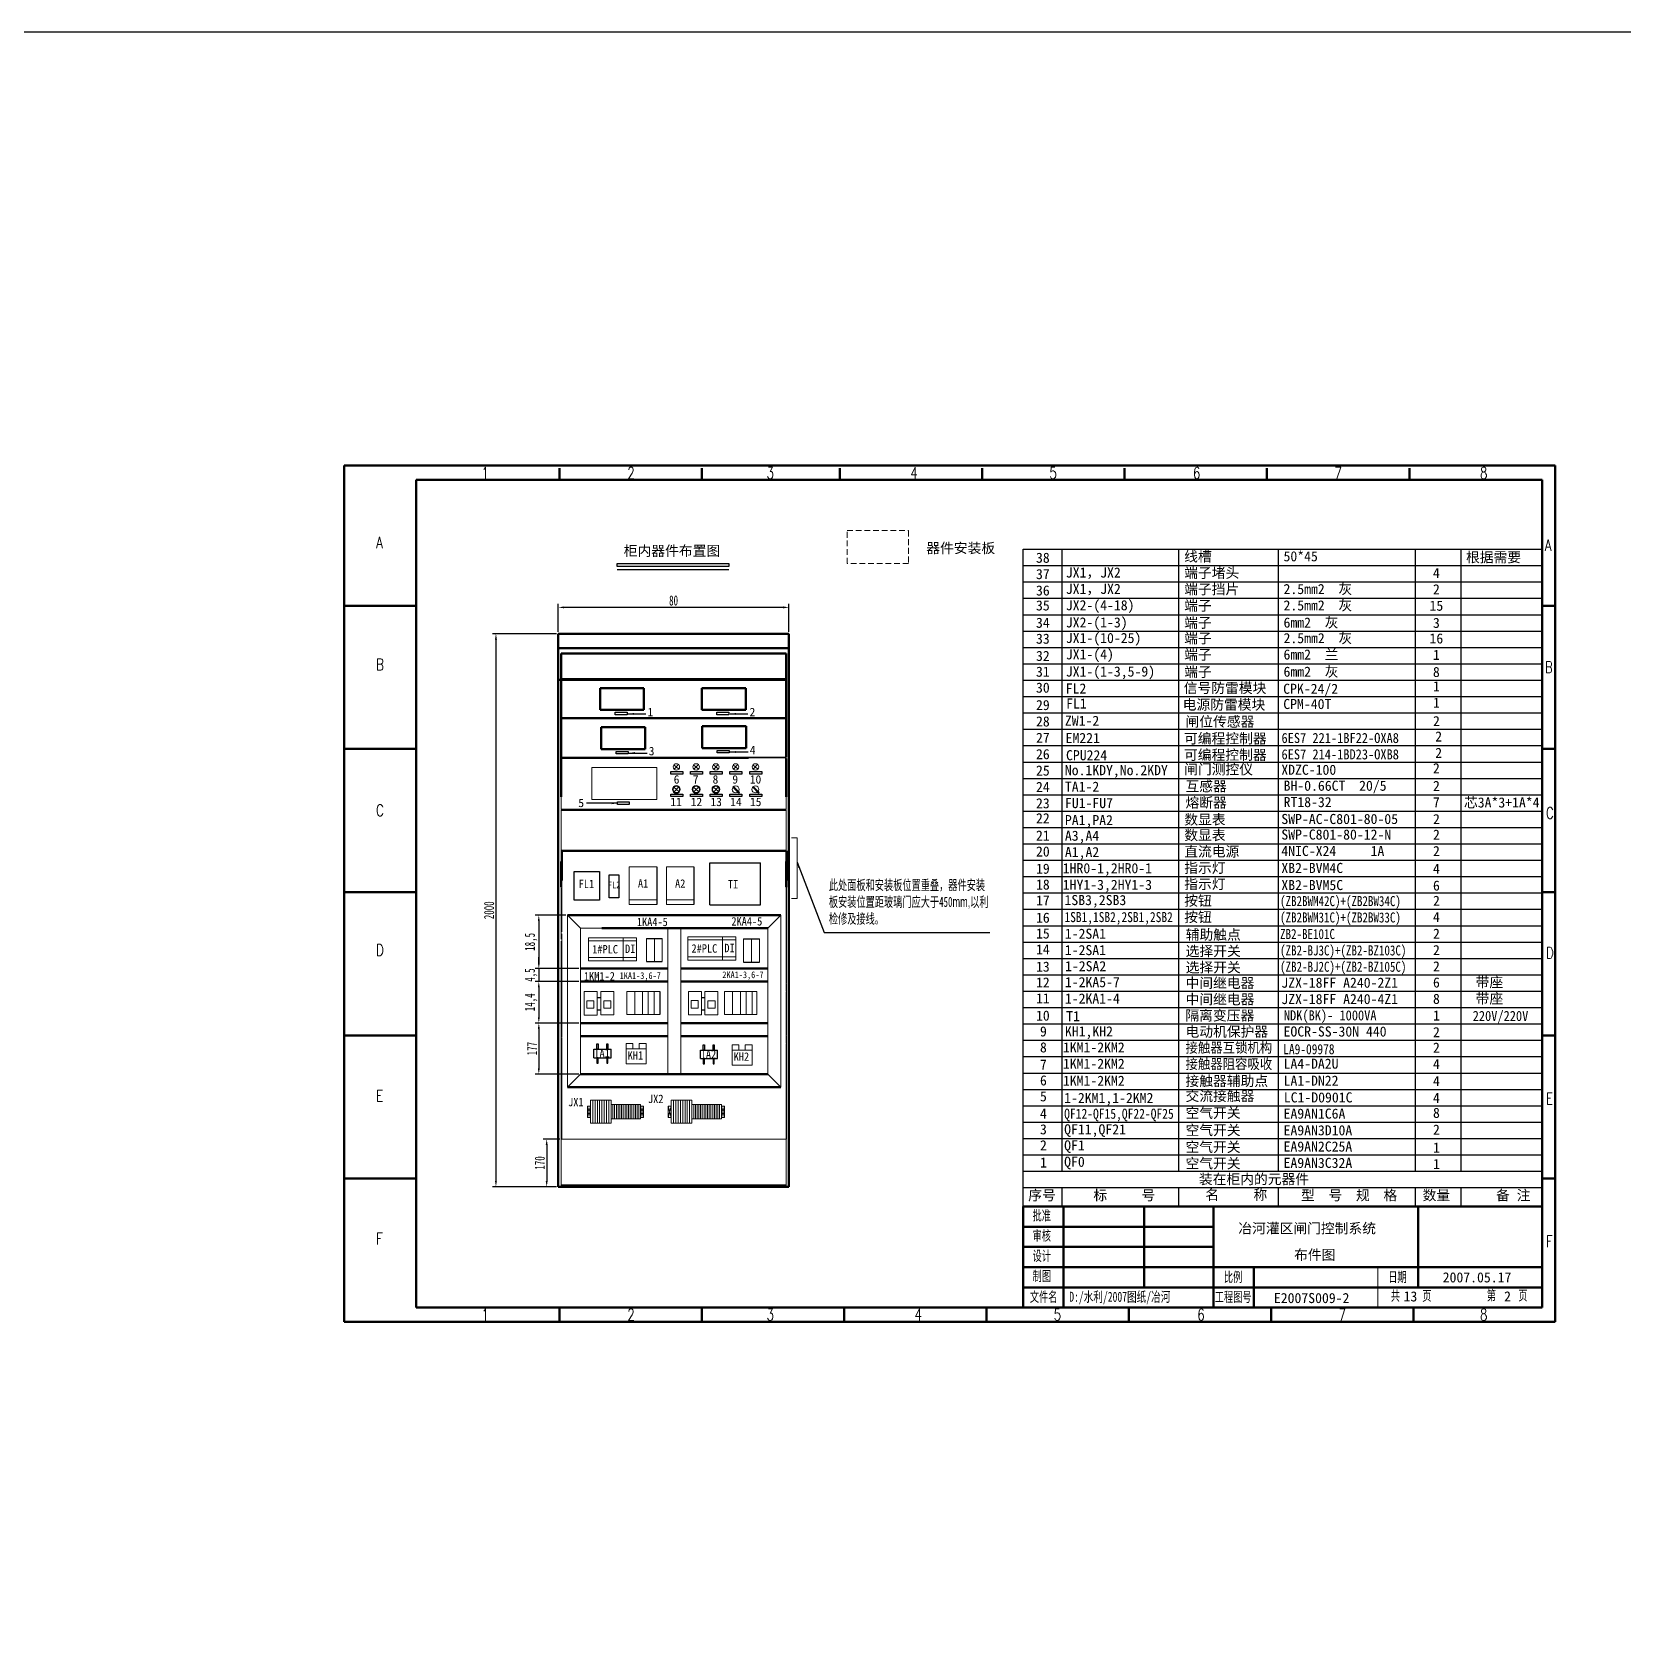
# Model space of a CAD drawing. Header units: millimetres. Extents: x 351 to 10319, y -5939 to 5511.
# Drawn here: x 2831 to 3382, y -3733 to -3180 of the extents above; entities that cross this region are included whole.
import ezdxf
from ezdxf.enums import TextEntityAlignment as Align

# ---------------------------------------------------------------- set-up
doc = ezdxf.new("R2010")
doc.units = ezdxf.units.MM
doc.linetypes.add('DASHED', pattern=[0.75, 0.5, -0.25])
doc.layers.add('40', color=7, linetype='Continuous')
doc.layers.add('41', color=7, linetype='Continuous')
doc.layers.add('TEXT', color=1, linetype='Continuous', lineweight=50)
doc.styles.add('HZ', font='txt.shx', dxfattribs={"width": 0.65, "bigfont": 'hztxt.shx'})
doc.styles.add('song', font='SimSun.ttf', dxfattribs={"width": 0.65})
doc.styles.add('仿宋', font='SIMFANG.TTF', dxfattribs={"width": 0.65})
doc.styles.add('图框', font='SimSun.ttf')
doc.dimstyles.new('ISO-25', dxfattribs={"dimtxt": 3.5, "dimasz": 2, "dimexe": 1.25, "dimexo": 0.625, "dimtad": 1, "dimtoh": 1, "dimtxsty": 'song', "dimcen": 2.5, "dimadec": 0, "dimazin": 0, "dimtfac": 1, "dimtmove": 0, "dimatfit": 3, "dimfxl": 0, "dimarcsym": 0})

# ---------------------------------------------------------------- blocks, each defined once
blk = doc.blocks.new('A3图框')
at = {"color": 0, "lineweight": 50}
for p, q in [((167.91, 122.87), (-252.09, 122.87)), ((-177.45, 121.9), (-177.45, 117.9)), ((-128.08, 121.9), (-128.08, 117.9)), ((-80.2, 121.9), (-80.2, 117.9)), ((-30.83, 121.9), (-30.83, 117.9)), ((18.54, 121.9), (18.54, 117.9)), ((67.91, 121.9), (67.91, 117.9)), ((117.28, 121.9), (117.28, 117.9)), ((-227.09, 74.21), (-252.09, 74.21)), ((167.91, 74.21), (163.31, 74.21)), ((-227.09, 24.55), (-252.09, 24.55)), ((167.91, 24.55), (163.31, 24.55)), ((-227.09, -25.11), (-252.09, -25.11)), ((167.48, -25.11), (163.31, -25.11)), ((-227.09, -74.77), (-252.09, -74.77)), ((167.91, -74.77), (163.31, -74.77)), ((-227.09, -124.43), (-252.09, -124.43)), ((167.91, -124.43), (163.31, -124.43)), ((-177.45, -169.13), (-177.45, -174.09)), ((-128.08, -169.13), (-128.08, -174.09)), ((-78.71, -169.13), (-78.71, -174.09)), ((-29.34, -169.13), (-29.34, -174.09)), ((20.03, -169.13), (20.03, -174.09)), ((69.4, -169.13), (69.4, -174.09)), ((118.77, -169.13), (118.77, -174.09)), ((167.91, -174.13), (-252.08, -174.13))]:
    blk.add_line(p, q, dxfattribs=at)
at = {"lineweight": 20}
blk.add_line((106.31, -155.13), (106.31, -169.13), dxfattribs=at)
at = {"layer": '40', "color": 0, "lineweight": 50}
for p, q in [((163.31, 117.86), (-227.09, 117.86)), ((163.31, -169.13), (163.31, 117.86)), ((-16.69, -134.13), (163.31, -134.13)), ((-16.69, -169.13), (-16.69, -134.13)), ((-2.69, -169.13), (-2.69, -134.13)), ((25.31, -162.13), (25.31, -134.13)), ((49.31, -169.13), (49.31, -134.13)), ((120.31, -162.13), (120.31, -134.13)), ((-16.69, -141.13), (49.31, -141.13)), ((-16.69, -148.13), (49.31, -148.13)), ((-16.69, -155.13), (163.31, -155.13)), ((63.31, -169.13), (63.31, -155.13)), ((63.31, -169.13), (63.31, -155.13)), ((120.31, -162.13), (120.31, -155.13)), ((-16.69, -162.13), (163.31, -162.13)), ((-227.09, -169.13), (163.31, -169.13))]:
    blk.add_line(p, q, dxfattribs=at)
at = {"layer": '41', "color": 0, "lineweight": 50}
for p, q in [((-252.09, 122.87), (-252.09, -174.13)), ((167.91, 122.87), (167.91, -174.13)), ((-227.09, 117.86), (-227.09, -169.13))]:
    blk.add_line(p, q, dxfattribs=at)
at = {"color": 0, "lineweight": 50, "style": 'HZ', "width": 0.75}
for s, p in [('1', (-204.46, 118.25)), ('2', (-153.9, 118.25)), ('3', (-105.64, 118.25)), ('4', (-55.8, 118.25)), ('5', (-7.53, 118.25)), ('6', (42.26, 118.25)), ('7', (91.29, 118.25)), ('8', (141.81, 118.25)), ('A', (-241.05, 94.13)), ('A', (164.3, 93.18)), ('B', (-241.05, 51.84)), ('B', (164.3, 50.89)), ('C', (-241.05, 1.29)), ('C', (164.68, 0.34)), ('D', (-241.05, -47.19)), ('D', (164.68, -48.14)), ('E', (-241.05, -97.74)), ('E', (164.68, -98.68)), ('F', (-241.05, -147.25)), ('F', (164.68, -148.2)), ('1', (-204.46, -173.57)), ('2', (-153.9, -173.57)), ('3', (-105.64, -173.57)), ('4', (-54.31, -173.57)), ('5', (-6.05, -173.57)), ('6', (43.75, -173.57)), ('7', (92.78, -173.57)), ('8', (141.81, -173.57))]:
    blk.add_text(s, height=4, dxfattribs=at).set_placement(p)
at = {"layer": '41', "color": 0, "lineweight": 20, "style": '仿宋', "width": 0.65}
for s, p in [('批准', (-13.37, -138.93)), ('审核', (-13.37, -145.93)), ('设计', (-13.37, -152.93)), ('制图', (-13.37, -159.93)), ('比例', (52.97, -160.27)), ('日期', (109.97, -160.27)), ('文件名', (-14.32, -167.16)), ('工程图号', (49.8, -167.15)), ('共     页', (110.85, -166.78)), ('第     页', (144.15, -166.64))]:
    blk.add_text(s, height=3.5, dxfattribs=at).set_placement(p)
blk = doc.blocks.new('*D92')
at = {"color": 0, "lineweight": -2}
for p, q in [((3013.73, -3563.77), (3007.9, -3563.77)), ((3009.15, -3565.77), (3009.15, -3578.26)), ((3012.53, -3580.26), (3007.9, -3580.26))]:
    blk.add_line(p, q, dxfattribs=at)
at = {"color": 0}
for points in [[(3008.81, -3565.77), (3009.48, -3565.77), (3009.15, -3563.77)], [(3008.81, -3578.26), (3009.48, -3578.26), (3009.15, -3580.26)]]:
    blk.add_solid(points, dxfattribs=at)
at = {"layer": 'Defpoints', "color": 0}
for p in [(3014.35, -3563.77), (3009.15, -3580.26), (3013.15, -3580.26)]:
    blk.add_point(p, dxfattribs=at)
at = {"color": 0, "insert": (3006.77, -3572.01), "char_height": 3.5, "attachment_point": 5, "rotation": 90, "style": 'song'}
blk.add_mtext('170', dxfattribs=at)
blk = doc.blocks.new('*D93')
at = {"color": 0, "lineweight": -2}
for p, q in [((3015.76, -3486.11), (3005.17, -3486.11)), ((3006.42, -3488.11), (3006.42, -3502.61)), ((3020.26, -3504.61), (3005.17, -3504.61))]:
    blk.add_line(p, q, dxfattribs=at)
at = {"color": 0}
for points in [[(3006.08, -3488.11), (3006.75, -3488.11), (3006.42, -3486.11)], [(3006.08, -3502.61), (3006.75, -3502.61), (3006.42, -3504.61)]]:
    blk.add_solid(points, dxfattribs=at)
at = {"layer": 'Defpoints', "color": 0}
for p in [(3016.38, -3486.11), (3006.42, -3504.61), (3020.88, -3504.61)]:
    blk.add_point(p, dxfattribs=at)
at = {"color": 0, "insert": (3003.75, -3495.36), "char_height": 3.5, "attachment_point": 5, "rotation": 90, "style": 'song'}
blk.add_mtext('18,5', dxfattribs=at)
blk = doc.blocks.new('*D94')
at = {"color": 0, "lineweight": -2}
for p, q in [((3006.42, -3502.61), (3006.42, -3500.61)), ((3020.26, -3504.61), (3005.17, -3504.61)), ((3006.42, -3504.61), (3006.42, -3509.11)), ((3020.26, -3509.11), (3005.17, -3509.11)), ((3006.42, -3511.11), (3006.42, -3513.11))]:
    blk.add_line(p, q, dxfattribs=at)
at = {"color": 0}
for points in [[(3006.08, -3502.61), (3006.75, -3502.61), (3006.42, -3504.61)], [(3006.08, -3511.11), (3006.75, -3511.11), (3006.42, -3509.11)]]:
    blk.add_solid(points, dxfattribs=at)
at = {"layer": 'Defpoints', "color": 0}
for p in [(3020.88, -3504.61), (3006.42, -3509.11), (3020.88, -3509.11)]:
    blk.add_point(p, dxfattribs=at)
at = {"color": 0, "insert": (3003.75, -3506.86), "char_height": 3.5, "attachment_point": 5, "rotation": 90, "style": 'song'}
blk.add_mtext('4,5', dxfattribs=at)
blk = doc.blocks.new('*D95')
at = {"color": 0, "lineweight": -2}
for p, q in [((3020.26, -3509.11), (3005.17, -3509.11)), ((3006.42, -3511.11), (3006.42, -3521.51)), ((3020.26, -3523.51), (3005.17, -3523.51))]:
    blk.add_line(p, q, dxfattribs=at)
at = {"color": 0}
for points in [[(3006.08, -3511.11), (3006.75, -3511.11), (3006.42, -3509.11)], [(3006.08, -3521.51), (3006.75, -3521.51), (3006.42, -3523.51)]]:
    blk.add_solid(points, dxfattribs=at)
at = {"layer": 'Defpoints', "color": 0}
for p in [(3020.88, -3509.11), (3006.42, -3523.51), (3020.88, -3523.51)]:
    blk.add_point(p, dxfattribs=at)
at = {"color": 0, "insert": (3003.75, -3516.31), "char_height": 3.5, "attachment_point": 5, "rotation": 90, "style": 'song'}
blk.add_mtext('14,4', dxfattribs=at)
blk = doc.blocks.new('*D96')
at = {"color": 0, "lineweight": -2}
for p, q in [((3020.26, -3523.51), (3005.17, -3523.51)), ((3006.42, -3525.51), (3006.42, -3539.21)), ((3020.26, -3541.21), (3005.17, -3541.21))]:
    blk.add_line(p, q, dxfattribs=at)
at = {"color": 0}
for points in [[(3006.08, -3525.51), (3006.75, -3525.51), (3006.42, -3523.51)], [(3006.08, -3539.21), (3006.75, -3539.21), (3006.42, -3541.21)]]:
    blk.add_solid(points, dxfattribs=at)
at = {"layer": 'Defpoints', "color": 0}
for p in [(3020.88, -3523.51), (3006.42, -3541.21), (3020.88, -3541.21)]:
    blk.add_point(p, dxfattribs=at)
at = {"color": 0, "insert": (3004.04, -3532.36), "char_height": 3.5, "attachment_point": 5, "rotation": 90, "style": 'song'}
blk.add_mtext('177', dxfattribs=at)
blk = doc.blocks.new('*D107')
at = {"color": 0, "lineweight": -2}
for p, q in [((3013.15, -3387.92), (3013.15, -3378.14)), ((3093.15, -3387.92), (3093.15, -3378.14)), ((3091.15, -3379.39), (3015.15, -3379.39))]:
    blk.add_line(p, q, dxfattribs=at)
at = {"color": 0}
for points in [[(3015.15, -3379.06), (3015.15, -3379.72), (3013.15, -3379.39)], [(3091.15, -3379.06), (3091.15, -3379.72), (3093.15, -3379.39)]]:
    blk.add_solid(points, dxfattribs=at)
at = {"layer": 'Defpoints', "color": 0}
for p in [(3013.15, -3379.39), (3013.15, -3388.54), (3093.15, -3388.54)]:
    blk.add_point(p, dxfattribs=at)
at = {"color": 0, "insert": (3053.15, -3377.01), "char_height": 3.5, "attachment_point": 5, "style": 'song'}
blk.add_mtext('80', dxfattribs=at)
blk = doc.blocks.new('*D108')
at = {"color": 0, "lineweight": -2}
for p, q in [((3012.53, -3388.54), (2990.3, -3388.54)), ((2991.55, -3390.54), (2991.55, -3578.26)), ((3012.53, -3580.26), (2990.3, -3580.26))]:
    blk.add_line(p, q, dxfattribs=at)
at = {"color": 0}
for points in [[(2991.21, -3390.54), (2991.88, -3390.54), (2991.55, -3388.54)], [(2991.21, -3578.26), (2991.88, -3578.26), (2991.55, -3580.26)]]:
    blk.add_solid(points, dxfattribs=at)
at = {"layer": 'Defpoints', "color": 0}
for p in [(3013.15, -3388.54), (2991.55, -3580.26), (3013.15, -3580.26)]:
    blk.add_point(p, dxfattribs=at)
at = {"color": 0, "insert": (2989.17, -3484.4), "char_height": 3.5, "attachment_point": 5, "rotation": 90, "style": 'song'}
blk.add_mtext('2000', dxfattribs=at)

msp = doc.modelspace()

# ---------------------------------------------------------------- linework, layer by layer
at = {"color": 0}
for p, q in [((3174.334, -3587.147), (3174.334, -3359.217)), ((3174.334, -3359.217), (3354.072, -3359.217)), ((3187.851, -3473.022), (3187.851, -3359.217)), ((3228.368, -3506.778), (3228.368, -3359.217)), ((3262.972, -3506.778), (3262.972, -3359.217)), ((3310.441, -3473.022), (3310.441, -3359.217)), ((3326.258, -3473.022), (3326.258, -3359.217)), ((3033.536, -3366.283), (3072.257, -3366.283)), ((3174.334, -3364.892), (3354.072, -3364.892)), ((3174.334, -3370.568), (3354.072, -3370.568)), ((3174.334, -3370.568), (3354.072, -3370.568)), ((3174.334, -3370.568), (3354.072, -3370.568)), ((3174.334, -3376.243), (3354.072, -3376.243)), ((3174.334, -3381.919), (3354.072, -3381.919)), ((3174.334, -3387.594), (3354.072, -3387.594)), ((3174.334, -3387.594), (3354.072, -3387.594)), ((3174.334, -3393.269), (3354.072, -3393.269)), ((3174.334, -3398.945), (3354.072, -3398.945)), ((3174.334, -3404.62), (3354.072, -3404.62)), ((3174.334, -3410.296), (3354.072, -3410.296)), ((3174.334, -3415.971), (3354.072, -3415.971)), ((3174.334, -3421.647), (3354.072, -3421.647)), ((3174.334, -3427.322), (3354.072, -3427.322)), ((3174.334, -3432.997), (3354.072, -3432.997)), ((3174.334, -3438.673), (3354.072, -3438.673)), ((3174.334, -3444.348), (3354.072, -3444.348)), ((3174.334, -3450.024), (3354.072, -3450.024)), ((3174.334, -3455.699), (3354.072, -3455.699)), ((3187.851, -3484.104), (3187.851, -3455.975)), ((3228.368, -3472.952), (3228.368, -3455.975)), ((3262.972, -3472.952), (3262.972, -3455.975)), ((3310.441, -3484.104), (3310.441, -3455.975)), ((3326.258, -3484.104), (3326.258, -3455.975)), ((3174.334, -3461.375), (3354.072, -3461.375)), ((3174.334, -3467.05), (3354.072, -3467.05)), ((3187.851, -3506.778), (3187.851, -3467.078)), ((3228.368, -3484.055), (3228.368, -3467.078)), ((3262.972, -3484.055), (3262.972, -3467.078)), ((3310.441, -3506.778), (3310.441, -3467.078)), ((3326.258, -3506.778), (3326.258, -3467.078)), ((3174.334, -3472.725), (3354.072, -3472.725)), ((3174.334, -3478.401), (3354.072, -3478.401)), ((3174.334, -3484.076), (3354.072, -3484.076)), ((3174.334, -3489.752), (3354.072, -3489.752)), ((3174.334, -3495.427), (3354.072, -3495.427)), ((3174.334, -3501.103), (3354.072, -3501.103)), ((3174.334, -3506.778), (3354.072, -3506.778)), ((3187.851, -3523.808), (3187.851, -3506.831)), ((3228.368, -3523.808), (3228.368, -3506.831)), ((3262.972, -3523.808), (3262.972, -3506.831)), ((3310.441, -3523.808), (3310.441, -3506.831)), ((3326.258, -3523.808), (3326.258, -3506.831)), ((3174.334, -3512.453), (3354.072, -3512.453)), ((3174.334, -3518.129), (3354.072, -3518.129)), ((3174.334, -3523.804), (3354.072, -3523.804)), ((3187.851, -3546.679), (3187.851, -3523.808)), ((3228.368, -3546.679), (3228.368, -3523.808)), ((3262.972, -3546.679), (3262.972, -3523.808)), ((3310.441, -3546.679), (3310.441, -3523.808)), ((3326.258, -3546.679), (3326.258, -3523.808)), ((3174.334, -3529.48), (3354.072, -3529.48)), ((3174.334, -3535.155), (3354.072, -3535.155)), ((3187.851, -3557.906), (3187.851, -3535.254)), ((3228.368, -3557.906), (3228.368, -3535.254)), ((3262.972, -3557.857), (3262.972, -3535.254)), ((3310.441, -3557.857), (3310.441, -3535.254)), ((3326.258, -3557.857), (3326.258, -3535.254)), ((3174.334, -3540.831), (3354.072, -3540.831)), ((3174.334, -3546.506), (3354.072, -3546.506)), ((3174.334, -3552.182), (3354.072, -3552.182)), ((3174.334, -3557.857), (3354.072, -3557.857)), ((3187.851, -3574.883), (3187.851, -3557.906)), ((3228.368, -3574.883), (3228.368, -3557.906)), ((3262.972, -3574.883), (3262.972, -3557.906)), ((3310.441, -3574.883), (3310.441, -3557.906)), ((3326.258, -3574.883), (3326.258, -3557.906)), ((3174.334, -3563.532), (3354.072, -3563.532)), ((3174.334, -3569.208), (3354.072, -3569.208)), ((3174.334, -3574.883), (3354.072, -3574.883)), ((3174.334, -3580.559), (3354.072, -3580.559)), ((3187.851, -3587.147), (3187.851, -3580.559)), ((3228.368, -3587.147), (3228.368, -3580.559)), ((3262.972, -3587.147), (3262.972, -3580.559)), ((3310.441, -3587.147), (3310.441, -3580.559)), ((3326.258, -3587.147), (3326.258, -3580.559))]:
    msp.add_line(p, q, dxfattribs=at)
at = {"lineweight": 50}
for p, q in [((3013.151, -3388.54), (3013.151, -3580.257)), ((3013.151, -3388.54), (3093.151, -3388.54)), ((3093.151, -3388.54), (3093.151, -3548.528)), ((3093.151, -3388.54), (3093.151, -3580.257)), ((3013.151, -3393.54), (3093.151, -3393.54)), ((3014.151, -3395.368), (3014.151, -3422.271)), ((3014.151, -3395.368), (3092.151, -3395.368)), ((3014.151, -3395.368), (3092.151, -3395.368)), ((3092.151, -3395.368), (3092.151, -3422.271)), ((3013.151, -3404.491), (3080.151, -3404.491)), ((3014.151, -3404.258), (3092.151, -3404.258)), ((3014.151, -3404.491), (3092.151, -3404.491)), ((3027.643, -3407.346), (3042.843, -3407.346)), ((3027.643, -3407.346), (3027.643, -3414.956)), ((3042.843, -3407.346), (3042.843, -3414.956)), ((3062.997, -3407.346), (3078.197, -3407.346)), ((3062.997, -3407.346), (3062.997, -3414.956)), ((3078.197, -3407.346), (3078.197, -3414.956)), ((3014.151, -3417.826), (3079.151, -3417.826)), ((3014.151, -3417.826), (3092.151, -3417.826)), ((3027.643, -3414.956), (3042.843, -3414.956)), ((3062.997, -3414.956), (3078.197, -3414.956)), ((3014.151, -3418.026), (3014.151, -3445.067)), ((3028.04, -3420.893), (3043.24, -3420.893)), ((3028.04, -3420.893), (3028.04, -3428.503)), ((3043.24, -3420.893), (3043.24, -3428.503)), ((3063.079, -3420.542), (3063.079, -3428.152)), ((3078.279, -3420.542), (3063.079, -3420.542)), ((3078.279, -3420.542), (3078.279, -3428.152)), ((3092.151, -3418.026), (3092.151, -3431.361)), ((3028.04, -3428.503), (3043.24, -3428.503)), ((3078.279, -3428.152), (3063.079, -3428.152)), ((3014.151, -3431.561), (3079.151, -3431.561)), ((3092.151, -3431.732), (3092.151, -3445.067)), ((3014.151, -3449.541), (3092.151, -3449.541)), ((3014.151, -3467.521), (3014.151, -3476.411)), ((3092.151, -3467.521), (3092.151, -3476.411)), ((3016.383, -3486.111), (3090.359, -3486.111)), ((3028.243, -3490.611), (3085.859, -3490.611)), ((3020.883, -3504.611), (3045.68, -3504.611)), ((3045.68, -3504.611), (3051.116, -3504.611)), ((3055.616, -3504.611), (3085.859, -3504.611)), ((3020.883, -3509.111), (3045.68, -3509.111)), ((3045.68, -3509.111), (3051.116, -3509.111)), ((3055.616, -3509.111), (3085.859, -3509.111)), ((3020.883, -3523.511), (3045.68, -3523.511)), ((3020.883, -3528.011), (3045.68, -3528.011)), ((3045.68, -3523.511), (3051.116, -3523.511)), ((3045.68, -3528.011), (3051.116, -3528.011)), ((3055.616, -3523.511), (3085.859, -3523.511)), ((3055.616, -3528.011), (3085.859, -3528.011)), ((3020.883, -3541.212), (3085.859, -3541.212)), ((3016.383, -3545.712), (3090.359, -3545.712)), ((3013.151, -3580.257), (3093.151, -3580.257)), ((3013.151, -3580.257), (3093.151, -3580.257)), ((3014.151, -3579.851), (3092.151, -3579.851))]:
    msp.add_line(p, q, dxfattribs=at)
at = {"lineweight": 20}
for p, q in [((3014.151, -3418.026), (3092.151, -3418.026)), ((3014.151, -3431.361), (3092.151, -3431.361)), ((3014.151, -3431.361), (3092.151, -3431.361)), ((3014.151, -3431.561), (3014.151, -3449.341)), ((3014.151, -3431.561), (3092.151, -3431.561)), ((3014.151, -3431.561), (3092.151, -3431.561)), ((3053.261, -3433.976), (3054.976, -3435.433)), ((3053.352, -3435.528), (3054.885, -3433.881)), ((3060.115, -3433.976), (3061.829, -3435.433)), ((3060.205, -3435.528), (3061.739, -3433.881)), ((3066.968, -3433.976), (3068.683, -3435.433)), ((3067.059, -3435.528), (3068.592, -3433.881)), ((3073.822, -3433.976), (3075.537, -3435.433)), ((3073.913, -3435.528), (3075.446, -3433.881)), ((3080.676, -3433.976), (3082.39, -3435.433)), ((3080.766, -3435.528), (3082.3, -3433.881)), ((3092.151, -3431.561), (3092.151, -3449.341)), ((3024.794, -3434.851), (3024.794, -3446.051)), ((3024.794, -3434.851), (3047.294, -3434.851)), ((3047.294, -3434.851), (3047.294, -3446.051)), ((3053.261, -3441.773), (3054.976, -3443.23)), ((3053.352, -3443.324), (3054.885, -3441.678)), ((3060.115, -3441.773), (3061.829, -3443.23)), ((3060.205, -3443.324), (3061.739, -3441.678)), ((3066.968, -3441.773), (3068.683, -3443.23)), ((3067.059, -3443.324), (3068.592, -3441.678)), ((3014.151, -3449.341), (3092.151, -3449.341)), ((3014.151, -3449.541), (3014.151, -3467.321)), ((3014.151, -3449.541), (3079.151, -3449.541)), ((3014.151, -3449.541), (3079.151, -3449.541)), ((3024.794, -3446.051), (3047.294, -3446.051)), ((3092.151, -3449.541), (3092.151, -3467.321)), ((3093.991, -3459.255), (3095.982, -3459.255)), ((3095.982, -3480.362), (3095.982, -3459.255)), ((3037.795, -3469.368), (3047.295, -3469.368)), ((3037.795, -3482.368), (3037.795, -3469.368)), ((3050.673, -3469.388), (3060.173, -3469.388)), ((3050.673, -3482.388), (3050.673, -3469.388)), ((3014.151, -3476.611), (3014.151, -3494.391)), ((3092.151, -3476.611), (3092.151, -3494.391)), ((3037.795, -3480.818), (3047.295, -3480.818)), ((3037.795, -3482.368), (3047.295, -3482.368)), ((3050.673, -3480.839), (3060.173, -3480.839)), ((3050.673, -3482.388), (3060.173, -3482.388)), ((3093.991, -3480.362), (3095.982, -3480.362)), ((3016.383, -3486.111), (3016.383, -3545.712)), ((3090.359, -3486.111), (3090.359, -3545.712)), ((3014.151, -3495.103), (3014.151, -3512.883)), ((3020.883, -3490.611), (3020.883, -3541.212)), ((3020.883, -3490.611), (3041.164, -3490.611)), ((3023.676, -3493.915), (3040.276, -3493.915)), ((3023.676, -3493.915), (3023.676, -3501.915)), ((3023.715, -3494.943), (3040.276, -3494.943)), ((3035.676, -3493.915), (3035.676, -3501.915)), ((3040.276, -3493.915), (3040.276, -3501.915)), ((3043.741, -3494.132), (3043.741, -3502.132)), ((3046.521, -3494.132), (3046.521, -3502.132)), ((3049.179, -3494.132), (3049.179, -3502.132)), ((3049.179, -3494.132), (3049.179, -3502.132)), ((3051.116, -3490.611), (3051.116, -3541.212)), ((3055.616, -3490.611), (3055.616, -3541.212)), ((3058.114, -3493.653), (3058.114, -3501.653)), ((3058.114, -3493.653), (3074.714, -3493.653)), ((3058.153, -3494.681), (3074.714, -3494.681)), ((3070.114, -3493.653), (3070.114, -3501.653)), ((3074.714, -3493.653), (3074.714, -3501.653)), ((3077.351, -3494.347), (3077.351, -3502.347)), ((3080.222, -3494.347), (3080.222, -3502.347)), ((3082.97, -3494.347), (3082.97, -3502.347)), ((3082.97, -3494.347), (3082.97, -3502.347)), ((3085.859, -3490.611), (3085.859, -3541.212)), ((3092.151, -3494.591), (3092.151, -3512.371)), ((3023.715, -3500.811), (3040.276, -3500.811)), ((3058.153, -3500.548), (3074.714, -3500.548)), ((3023.676, -3501.915), (3040.276, -3501.915)), ((3023.676, -3501.915), (3040.276, -3501.915)), ((3058.114, -3501.653), (3074.714, -3501.653)), ((3058.114, -3501.653), (3074.714, -3501.653)), ((3014.151, -3513.083), (3014.151, -3530.863)), ((3022.165, -3512.613), (3026.665, -3512.613)), ((3022.165, -3512.613), (3022.165, -3520.713)), ((3026.665, -3512.613), (3026.665, -3520.713)), ((3027.877, -3512.563), (3032.377, -3512.563)), ((3027.877, -3512.563), (3027.877, -3520.663)), ((3032.377, -3512.563), (3032.377, -3520.663)), ((3036.954, -3512.537), (3036.954, -3520.537)), ((3036.954, -3512.537), (3046.392, -3512.537)), ((3039.734, -3512.537), (3039.734, -3520.537)), ((3042.392, -3512.537), (3042.392, -3520.537)), ((3042.392, -3512.537), (3042.392, -3520.537)), ((3044.392, -3512.537), (3044.392, -3520.537)), ((3044.392, -3512.537), (3044.392, -3520.537)), ((3046.392, -3512.537), (3046.392, -3520.537)), ((3046.424, -3512.537), (3048.424, -3512.537)), ((3046.424, -3512.537), (3046.424, -3520.537)), ((3058.325, -3512.584), (3058.325, -3520.684)), ((3058.325, -3512.584), (3062.825, -3512.584)), ((3062.825, -3512.584), (3062.825, -3520.684)), ((3064.037, -3512.534), (3064.037, -3520.634)), ((3064.037, -3512.534), (3068.537, -3512.534)), ((3068.537, -3512.534), (3068.537, -3520.634)), ((3070.76, -3512.539), (3082.056, -3512.539)), ((3070.76, -3512.539), (3070.76, -3520.539)), ((3073.632, -3512.539), (3073.632, -3520.539)), ((3076.379, -3512.539), (3076.379, -3520.539)), ((3076.379, -3512.539), (3076.379, -3520.539)), ((3078.379, -3512.539), (3078.379, -3520.539)), ((3078.379, -3512.539), (3078.379, -3520.539)), ((3080.379, -3512.539), (3080.379, -3520.539)), ((3082.056, -3512.539), (3082.056, -3520.539)), ((3082.056, -3512.539), (3082.056, -3520.539)), ((3092.151, -3512.571), (3092.151, -3530.351)), ((3022.165, -3520.713), (3026.665, -3520.713)), ((3027.877, -3520.663), (3032.377, -3520.663)), ((3036.954, -3520.537), (3046.392, -3520.537)), ((3046.424, -3520.537), (3048.424, -3520.537)), ((3058.325, -3520.684), (3062.825, -3520.684)), ((3064.037, -3520.634), (3068.537, -3520.634)), ((3070.76, -3520.539), (3082.056, -3520.539)), ((3014.151, -3530.551), (3014.151, -3548.331)), ((3036.657, -3530.647), (3036.657, -3537.647)), ((3036.657, -3530.647), (3039.056, -3530.647)), ((3036.657, -3532.485), (3043.657, -3532.485)), ((3039.056, -3530.647), (3039.056, -3532.485)), ((3041.258, -3530.647), (3043.657, -3530.647)), ((3041.258, -3530.647), (3041.258, -3532.485)), ((3043.657, -3530.647), (3043.657, -3537.647)), ((3073.418, -3531.049), (3075.817, -3531.049)), ((3073.418, -3531.049), (3073.418, -3538.049)), ((3073.418, -3532.886), (3080.418, -3532.886)), ((3075.817, -3531.049), (3075.817, -3532.886)), ((3078.018, -3531.049), (3078.018, -3532.886)), ((3078.018, -3531.049), (3080.418, -3531.049)), ((3080.418, -3531.049), (3080.418, -3538.049)), ((3092.151, -3530.551), (3092.151, -3548.331)), ((3014.151, -3534.645), (3014.151, -3579.851)), ((3036.657, -3537.647), (3043.657, -3537.647)), ((3073.418, -3538.049), (3080.418, -3538.049)), ((3092.151, -3534.645), (3092.151, -3579.851)), ((3020.883, -3541.212), (3016.383, -3545.712)), ((3085.859, -3541.212), (3090.359, -3545.712)), ((3024.314, -3550.26), (3031.514, -3550.26)), ((3024.314, -3550.26), (3024.314, -3558.26)), ((3025.114, -3550.26), (3025.114, -3558.26)), ((3025.114, -3550.26), (3025.114, -3558.26)), ((3025.914, -3550.26), (3025.914, -3558.26)), ((3025.914, -3550.26), (3025.914, -3558.26)), ((3026.714, -3550.26), (3026.714, -3558.26)), ((3026.714, -3550.26), (3026.714, -3558.26)), ((3027.514, -3550.26), (3027.514, -3558.26)), ((3027.514, -3550.26), (3027.514, -3558.26)), ((3028.314, -3550.26), (3028.314, -3558.26)), ((3028.314, -3550.26), (3028.314, -3558.26)), ((3029.114, -3550.26), (3029.114, -3558.26)), ((3029.114, -3550.26), (3029.114, -3558.26)), ((3029.914, -3550.26), (3029.914, -3558.26)), ((3029.914, -3550.26), (3029.914, -3558.26)), ((3030.714, -3550.26), (3030.714, -3558.26)), ((3030.714, -3550.26), (3030.714, -3558.26)), ((3030.714, -3550.26), (3030.714, -3558.26)), ((3031.514, -3550.26), (3031.514, -3558.26)), ((3052.319, -3550.26), (3052.319, -3558.26)), ((3052.319, -3550.26), (3059.519, -3550.26)), ((3053.119, -3550.26), (3053.119, -3558.26)), ((3053.119, -3550.26), (3053.119, -3558.26)), ((3053.919, -3550.26), (3053.919, -3558.26)), ((3053.919, -3550.26), (3053.919, -3558.26)), ((3054.719, -3550.26), (3054.719, -3558.26)), ((3054.719, -3550.26), (3054.719, -3558.26)), ((3055.519, -3550.26), (3055.519, -3558.26)), ((3055.519, -3550.26), (3055.519, -3558.26)), ((3056.319, -3550.26), (3056.319, -3558.26)), ((3056.319, -3550.26), (3056.319, -3558.26)), ((3057.119, -3550.26), (3057.119, -3558.26)), ((3057.119, -3550.26), (3057.119, -3558.26)), ((3057.919, -3550.26), (3057.919, -3558.26)), ((3057.919, -3550.26), (3057.919, -3558.26)), ((3058.719, -3550.26), (3058.719, -3558.26)), ((3058.719, -3550.26), (3058.719, -3558.26)), ((3058.719, -3550.26), (3058.719, -3558.26)), ((3059.519, -3550.26), (3059.519, -3558.26)), ((3023.281, -3552.265), (3024.314, -3556.254)), ((3024.314, -3552.265), (3023.281, -3556.254)), ((3031.514, -3551.76), (3031.514, -3556.76)), ((3031.514, -3551.76), (3041.714, -3551.76)), ((3032.114, -3551.76), (3032.114, -3556.76)), ((3032.114, -3551.76), (3032.114, -3556.76)), ((3032.714, -3551.76), (3032.714, -3556.76)), ((3032.714, -3551.76), (3032.714, -3556.76)), ((3033.314, -3551.76), (3033.314, -3556.76)), ((3033.314, -3551.76), (3033.314, -3556.76)), ((3033.914, -3551.76), (3033.914, -3556.76)), ((3033.914, -3551.76), (3033.914, -3556.76)), ((3034.514, -3551.76), (3034.514, -3556.76)), ((3034.514, -3551.76), (3034.514, -3556.76)), ((3035.114, -3551.76), (3035.114, -3556.76)), ((3035.114, -3551.76), (3035.114, -3556.76)), ((3035.714, -3551.76), (3035.714, -3556.76)), ((3035.714, -3551.76), (3035.714, -3556.76)), ((3036.314, -3551.76), (3036.314, -3556.76)), ((3036.314, -3551.76), (3036.314, -3556.76)), ((3036.914, -3551.76), (3036.914, -3556.76)), ((3036.914, -3551.76), (3036.914, -3556.76)), ((3037.514, -3551.76), (3037.514, -3556.76)), ((3037.514, -3551.76), (3037.514, -3556.76)), ((3038.114, -3551.76), (3038.114, -3556.76)), ((3038.114, -3551.76), (3038.114, -3556.76)), ((3038.714, -3551.76), (3038.714, -3556.76)), ((3038.714, -3551.76), (3038.714, -3556.76)), ((3039.314, -3551.76), (3039.314, -3556.76)), ((3039.314, -3551.76), (3039.314, -3556.76)), ((3039.914, -3551.76), (3039.914, -3556.76)), ((3039.914, -3551.76), (3039.914, -3556.76)), ((3040.514, -3551.76), (3040.514, -3556.76)), ((3040.514, -3551.76), (3040.514, -3556.76)), ((3041.114, -3551.76), (3041.114, -3556.76)), ((3041.114, -3551.76), (3041.114, -3556.76)), ((3041.714, -3551.76), (3041.714, -3556.76)), ((3042.748, -3552.265), (3041.714, -3556.254)), ((3041.714, -3552.265), (3042.748, -3556.254)), ((3052.319, -3552.265), (3051.286, -3556.254)), ((3051.286, -3552.265), (3052.319, -3556.254)), ((3059.519, -3551.76), (3059.519, -3556.76)), ((3059.519, -3551.76), (3069.719, -3551.76)), ((3060.119, -3551.76), (3060.119, -3556.76)), ((3060.119, -3551.76), (3060.119, -3556.76)), ((3060.719, -3551.76), (3060.719, -3556.76)), ((3060.719, -3551.76), (3060.719, -3556.76)), ((3061.319, -3551.76), (3061.319, -3556.76)), ((3061.319, -3551.76), (3061.319, -3556.76)), ((3061.919, -3551.76), (3061.919, -3556.76)), ((3061.919, -3551.76), (3061.919, -3556.76)), ((3062.519, -3551.76), (3062.519, -3556.76)), ((3062.519, -3551.76), (3062.519, -3556.76)), ((3063.119, -3551.76), (3063.119, -3556.76)), ((3063.119, -3551.76), (3063.119, -3556.76)), ((3063.719, -3551.76), (3063.719, -3556.76)), ((3063.719, -3551.76), (3063.719, -3556.76)), ((3064.319, -3551.76), (3064.319, -3556.76)), ((3064.319, -3551.76), (3064.319, -3556.76)), ((3064.919, -3551.76), (3064.919, -3556.76)), ((3064.919, -3551.76), (3064.919, -3556.76)), ((3065.519, -3551.76), (3065.519, -3556.76)), ((3065.519, -3551.76), (3065.519, -3556.76)), ((3066.119, -3551.76), (3066.119, -3556.76)), ((3066.119, -3551.76), (3066.119, -3556.76)), ((3066.719, -3551.76), (3066.719, -3556.76)), ((3066.719, -3551.76), (3066.719, -3556.76)), ((3067.319, -3551.76), (3067.319, -3556.76)), ((3067.319, -3551.76), (3067.319, -3556.76)), ((3067.919, -3551.76), (3067.919, -3556.76)), ((3067.919, -3551.76), (3067.919, -3556.76)), ((3068.519, -3551.76), (3068.519, -3556.76)), ((3068.519, -3551.76), (3068.519, -3556.76)), ((3069.119, -3551.76), (3069.119, -3556.76)), ((3069.119, -3551.76), (3069.119, -3556.76)), ((3069.719, -3551.76), (3069.719, -3556.76)), ((3069.719, -3552.265), (3070.752, -3556.254)), ((3070.752, -3552.265), (3069.719, -3556.254)), ((3024.314, -3558.26), (3031.514, -3558.26)), ((3031.514, -3556.76), (3041.714, -3556.76)), ((3052.319, -3558.26), (3059.519, -3558.26)), ((3059.519, -3556.76), (3069.719, -3556.76))]:
    msp.add_line(p, q, dxfattribs=at)
for p, q in [((3027.423, -3470.91), (3027.423, -3480.936)), ((3047.295, -3469.368), (3047.295, -3482.368)), ((3060.173, -3469.388), (3060.173, -3482.388)), ((3065.747, -3482.535), (3065.747, -3467.935)), ((3065.747, -3467.935), (3083.247, -3467.935)), ((3083.247, -3482.535), (3083.247, -3467.935)), ((3065.747, -3482.535), (3077.457, -3482.535)), ((3077.457, -3482.535), (3083.247, -3482.535)), ((3016.383, -3486.111), (3020.883, -3490.611)), ((3090.359, -3486.111), (3085.859, -3490.611)), ((3043.741, -3494.132), (3049.179, -3494.132)), ((3077.351, -3494.347), (3082.97, -3494.347)), ((3043.741, -3502.132), (3049.179, -3502.132)), ((3077.351, -3502.347), (3082.97, -3502.347)), ((3026.665, -3514.691), (3027.877, -3514.691)), ((3048.424, -3512.537), (3048.424, -3520.537)), ((3062.825, -3514.662), (3064.037, -3514.662)), ((3026.665, -3518.947), (3027.877, -3518.947)), ((3062.825, -3518.918), (3064.037, -3518.918)), ((3025.532, -3535.555), (3025.532, -3532.555)), ((3025.532, -3532.555), (3031.532, -3532.555)), ((3031.532, -3535.555), (3031.532, -3532.555)), ((3062.433, -3532.848), (3068.433, -3532.848)), ((3062.433, -3535.848), (3062.433, -3532.848)), ((3068.433, -3535.848), (3068.433, -3532.848)), ((3025.532, -3535.555), (3031.532, -3535.555)), ((3062.433, -3535.848), (3068.433, -3535.848))]:
    msp.add_line(p, q)
for points in [[(2031.384, -3179.863), (7052.34, -3179.863), (7052.34, -4286.001), (2031.384, -4286.001)], [(3073.742, -3441.716), (3073.952, -3441.506), (3075.996, -3443.551), (3075.787, -3443.761)], [(3080.595, -3441.716), (3080.805, -3441.506), (3082.85, -3443.551), (3082.64, -3443.761)], [(3030.804, -3472.126), (3034.109, -3472.126), (3034.109, -3480.146), (3030.804, -3480.146)], [(3026.561, -3532.555), (3026.561, -3530.717), (3026.967, -3530.717), (3026.967, -3532.555)], [(3029.959, -3532.555), (3029.959, -3530.717), (3030.365, -3530.717), (3030.365, -3532.555)], [(3063.463, -3532.848), (3063.463, -3531.01), (3063.868, -3531.01), (3063.868, -3532.848)], [(3066.861, -3532.848), (3066.861, -3531.01), (3067.266, -3531.01), (3067.266, -3532.848)], [(3026.561, -3535.555), (3026.561, -3537.393), (3026.967, -3537.393), (3026.967, -3535.555)], [(3029.959, -3535.555), (3029.959, -3537.393), (3030.365, -3537.393), (3030.365, -3535.555)], [(3063.463, -3535.848), (3063.463, -3537.686), (3063.868, -3537.686), (3063.868, -3535.848)], [(3066.861, -3535.848), (3066.861, -3537.686), (3067.266, -3537.686), (3067.266, -3535.848)]]:
    msp.add_lwpolyline(points, close=True)
at = {"color": 0}
for points in [[(3033.536, -3364.225), (3072.257, -3364.225), (3072.257, -3365.222), (3033.536, -3365.222)], [(3032.851, -3415.768), (3037.003, -3415.768), (3037.003, -3416.642), (3032.851, -3416.642)], [(3068.205, -3415.768), (3072.357, -3415.768), (3072.357, -3416.642), (3068.205, -3416.642)], [(3068.287, -3428.964), (3072.438, -3428.964), (3072.438, -3429.838), (3068.287, -3429.838)], [(3033.248, -3429.315), (3037.4, -3429.315), (3037.4, -3430.189), (3033.248, -3430.189)], [(3052.154, -3436.311), (3056.306, -3436.311), (3056.306, -3437.185), (3052.154, -3437.185)], [(3059.007, -3436.311), (3063.159, -3436.311), (3063.159, -3437.185), (3059.007, -3437.185)], [(3065.861, -3436.311), (3070.013, -3436.311), (3070.013, -3437.185), (3065.861, -3437.185)], [(3072.715, -3436.311), (3076.867, -3436.311), (3076.867, -3437.185), (3072.715, -3437.185)], [(3079.569, -3436.311), (3083.72, -3436.311), (3083.72, -3437.185), (3079.569, -3437.185)], [(3052.154, -3444.107), (3056.306, -3444.107), (3056.306, -3444.981), (3052.154, -3444.981)], [(3059.007, -3444.107), (3063.159, -3444.107), (3063.159, -3444.981), (3059.007, -3444.981)], [(3065.861, -3444.107), (3070.013, -3444.107), (3070.013, -3444.981), (3065.861, -3444.981)], [(3072.715, -3444.107), (3076.867, -3444.107), (3076.867, -3444.981), (3072.715, -3444.981)], [(3079.569, -3444.107), (3083.72, -3444.107), (3083.72, -3444.981), (3079.569, -3444.981)], [(3033.652, -3446.863), (3037.804, -3446.863), (3037.804, -3447.737), (3033.652, -3447.737)]]:
    msp.add_lwpolyline(points, close=True, dxfattribs=at)
msp.add_lwpolyline([(3027.423, -3480.936), (3018.631, -3480.936), (3018.631, -3470.91), (3027.423, -3470.91)])
at = {"lineweight": 20}
for points in [[(3023.042, -3515.766), (3025.488, -3515.766), (3025.488, -3518.319), (3023.042, -3518.319)], [(3028.92, -3515.809), (3031.366, -3515.809), (3031.366, -3518.362), (3028.92, -3518.362)], [(3059.202, -3515.738), (3061.648, -3515.738), (3061.648, -3518.291), (3059.202, -3518.291)], [(3065.08, -3515.781), (3067.526, -3515.781), (3067.526, -3518.333), (3065.08, -3518.333)], [(3023.281, -3552.265), (3024.314, -3552.265), (3024.314, -3556.254), (3023.281, -3556.254)], [(3041.714, -3552.265), (3042.748, -3552.265), (3042.748, -3556.254), (3041.714, -3556.254)], [(3051.286, -3552.265), (3052.319, -3552.265), (3052.319, -3556.254), (3051.286, -3556.254)], [(3069.719, -3552.265), (3070.752, -3552.265), (3070.752, -3556.254), (3069.719, -3556.254)]]:
    msp.add_lwpolyline(points, close=True, dxfattribs=at)
for centre, radius in [((3054.118, -3434.705), 1.125), ((3060.972, -3434.705), 1.125), ((3067.826, -3434.705), 1.125), ((3074.679, -3434.705), 1.125), ((3081.533, -3434.705), 1.125), ((3054.118, -3442.501), 1.35), ((3054.118, -3442.501), 1.125), ((3060.972, -3442.501), 1.35), ((3060.972, -3442.501), 1.125), ((3067.826, -3442.501), 1.35), ((3067.826, -3442.501), 1.125), ((3074.679, -3442.501), 1.215), ((3081.533, -3442.501), 1.215)]:
    msp.add_circle(centre, radius, dxfattribs=at)
at = {"layer": '40', "linetype": 'DASHED', "lineweight": 20, "ltscale": 4}
msp.add_lwpolyline([(3113.333, -3352.775), (3134.632, -3352.775), (3134.632, -3364.219), (3113.333, -3364.219)], close=True, dxfattribs=at)
at = {"layer": 'TEXT'}
for p, q in [((3014.352, -3474.066), (3014.352, -3463.766)), ((3092.352, -3463.766), (3092.352, -3474.066))]:
    msp.add_line(p, q, dxfattribs=at)
at = {"layer": 'TEXT', "lineweight": 50}
msp.add_line((3014.352, -3463.766), (3092.352, -3463.766), dxfattribs=at)
at = {"layer": 'TEXT', "lineweight": 20}
for p, q in [((3014.352, -3474.066), (3014.352, -3491.846)), ((3092.352, -3474.066), (3092.352, -3491.846)), ((3014.352, -3492.559), (3014.352, -3510.339)), ((3092.352, -3492.046), (3092.352, -3509.826)), ((3014.352, -3510.539), (3014.352, -3528.319)), ((3092.352, -3510.026), (3092.352, -3527.806)), ((3014.352, -3528.519), (3014.352, -3546.299)), ((3092.352, -3528.006), (3092.352, -3545.786)), ((3014.352, -3532.1), (3014.352, -3563.766)), ((3092.352, -3532.1), (3092.352, -3563.766)), ((3014.352, -3563.766), (3092.352, -3563.766)), ((3014.352, -3563.766), (3092.352, -3563.766))]:
    msp.add_line(p, q, dxfattribs=at)

# ---------------------------------------------------------------- block references
at = {"layer": '40', "lineweight": 20, "ltscale": 10}
msp.add_blockref('A3图框', (3191.023, -3453.017), dxfattribs=at)

# ---------------------------------------------------------------- texts
at = {"color": 0}
for s, style, p in [('器件安装板', 'song', (3152.727, -3360.565)), ('4', 'song', (3317.68, -3369.197)), ('2', 'song', (3317.68, -3374.873)), ('15', 'song', (3317.68, -3380.548)), ('3', 'song', (3317.68, -3386.5)), ('16', 'song', (3317.68, -3391.899)), ('1', 'song', (3317.68, -3397.575)), ('8', 'song', (3317.68, -3403.526)), ('1', 'song', (3317.684, -3408.516)), ('1', 'song', (3317.684, -3414.191)), ('2', 'song', (3317.698, -3420.558)), ('2', 'song', (3318.465, -3425.894)), ('2', 'song', (3318.465, -3431.57)), ('2', 'song', (3317.684, -3436.893)), ('2', 'song', (3317.698, -3443.023)), ('7', 'song', (3317.698, -3448.698)), ('2', 'song', (3317.698, -3454.543)), ('2', 'song', (3317.698, -3459.942)), ('2', 'song', (3317.698, -3465.617)), ('4', 'song', (3317.698, -3471.733)), ('6', 'song', (3317.698, -3477.593)), ('2', 'song', (3317.698, -3482.853)), ('4', 'song', (3317.698, -3488.494)), ('2', 'song', (3317.698, -3494.278)), ('2', 'song', (3317.698, -3499.954)), ('2', 'song', (3317.698, -3505.608)), ('6', 'song', (3317.698, -3511.177)), ('8', 'song', (3317.698, -3516.852)), ('1', 'song', (3317.698, -3522.634)), ('2', 'song', (3317.698, -3528.407)), ('2', 'song', (3317.698, -3533.771)), ('4', 'song', (3317.698, -3539.432)), ('4', 'song', (3317.698, -3545.326)), ('4', 'song', (3317.698, -3551.196)), ('8', 'song', (3317.698, -3556.37)), ('2', 'song', (3317.698, -3562.217)), ('1', 'song', (3317.698, -3568.427)), ('1', 'song', (3317.698, -3574.102)), ('装在柜内的元器件', 'song', (3254.435, -3579.345)), ('序号', '图框', (3180.911, -3584.959)), ('标     号', 'song', (3209.461, -3584.959)), ('名     称', 'song', (3248.3, -3584.772)), ('型  号  规  格', 'song', (3287.41, -3584.959)), ('数量', 'song', (3317.698, -3584.959)), ('备 注', 'song', (3344.356, -3584.959))]:
    msp.add_text(s, height=3.5, dxfattribs=dict(at, style=style)).set_placement(p, align=Align.CENTER)
at = {"color": 0, "style": 'song'}
for s, p in [('柜内器件布置图', (3035.875, -3361.51)), ('38', (3178.826, -3363.92)), ('线槽', (3230.221, -3363.474)), ('50*45', (3264.675, -3363.414)), ('根据需要', (3327.962, -3363.754)), ('37', (3178.826, -3369.595)), ('JX1，JX2', (3189.181, -3369.039)), ('端子堵头', (3230.221, -3369.15)), ('36', (3178.826, -3375.271)), ('JX1，JX2', (3189.181, -3374.715)), ('端子挡片', (3230.221, -3374.825)), ('2.5mm2  灰', (3264.675, -3374.765)), ('35', (3178.826, -3380.459)), ('JX2-(4-18)', (3189.181, -3380.39)), ('端子', (3230.221, -3380.501)), ('2.5mm2  灰', (3264.675, -3380.441)), ('34', (3178.826, -3386.461)), ('JX2-(1-3)', (3189.181, -3386.342)), ('端子', (3230.221, -3386.452)), ('6mm2  灰', (3264.675, -3386.392)), ('33', (3178.826, -3391.99)), ('JX1-(10-25)', (3189.181, -3391.741)), ('端子', (3230.221, -3391.851)), ('2.5mm2  灰', (3264.675, -3391.792)), ('32', (3178.826, -3397.956)), ('JX1-(4)', (3189.181, -3397.416)), ('端子', (3230.221, -3397.527)), ('6mm2  兰', (3264.675, -3397.467)), ('31', (3178.826, -3403.438)), ('JX1-(1-3,5-9)', (3189.181, -3403.368)), ('端子', (3230.221, -3403.479)), ('6mm2  灰', (3264.675, -3403.419)), ('30', (3178.826, -3408.967)), ('FL2', (3189.145, -3409.252)), ('信号防雷模块', (3230.062, -3409.061)), ('CPK-24/2', (3264.561, -3409.355)), ('29', (3178.826, -3414.999)), ('FL1', (3189.278, -3414.449)), ('电源防雷模块', (3229.713, -3414.852)), ('CPM-40T', (3264.596, -3414.64)), ('28', (3178.826, -3420.674)), ('ZW1-2', (3188.855, -3420.449)), ('闸位传感器', (3230.686, -3420.732)), ('27', (3178.826, -3426.349)), ('EM221', (3189.09, -3426.409)), ('可编程控制器', (3230.167, -3426.57)), ('26', (3178.826, -3432.025)), ('CPU224', (3189.242, -3432.383)), ('可编程控制器', (3230.167, -3432.245)), ('25', (3178.826, -3437.7)), ('No.1KDY,No.2KDY', (3188.839, -3437.572)), ('闸门测控仪', (3230.235, -3437.28)), ('XDZC-100', (3263.904, -3437.432)), ('24', (3178.826, -3443.376)), ('TA1-2', (3188.855, -3443.306)), ('互感器', (3230.686, -3443.134)), ('BH-0.66CT  20/5', (3264.694, -3442.968)), ('23', (3178.826, -3449.051)), ('FU1-FU7', (3188.855, -3448.982)), ('熔断器', (3230.686, -3448.809)), ('RT18-32', (3264.694, -3448.643)), ('芯3A*3+1A*4', (3327.256, -3448.77)), ('22', (3178.826, -3454.239)), ('数显表', (3230.25, -3454.71)), ('SWP-AC-C801-80-05', (3263.918, -3454.498)), ('PA1,PA2', (3188.854, -3454.893)), ('数显表', (3230.25, -3460.11)), ('SWP-C801-80-12-N', (3263.918, -3459.898)), ('21', (3178.826, -3460.242)), ('A3,A4', (3188.854, -3460.292)), ('直流电源', (3230.25, -3465.785)), ('4NIC-X24     1A', (3263.918, -3465.573)), ('20', (3178.826, -3465.771)), ('A1,A2', (3188.854, -3465.968)), ('指示灯', (3230.25, -3471.427)), ('19', (3178.826, -3471.737)), ('1HR0-1,2HR0-1', (3188.124, -3471.569)), ('指示灯', (3230.25, -3477.046)), ('XB2-BVM4C', (3263.918, -3471.473)), ('18', (3178.826, -3477.219)), ('1HY1-3,2HY1-3', (3188.124, -3477.309)), ('按钮', (3230.25, -3482.827)), ('XB2-BVM5C', (3263.918, -3477.411)), ('17', (3178.826, -3482.747)), ('1SB3,2SB3', (3188.717, -3482.609)), ('16', (3178.826, -3488.714)), ('按钮', (3230.25, -3488.494)), ('15', (3178.826, -3494.196)), ('1-2SA1', (3188.835, -3494.283)), ('辅助触点', (3230.743, -3494.603)), ('14', (3178.826, -3499.724)), ('1-2SA1', (3188.835, -3499.959)), ('选择开关', (3230.743, -3500.278)), ('13', (3178.826, -3505.691)), ('1-2SA2', (3188.905, -3505.53)), ('选择开关', (3230.743, -3505.932)), ('12', (3178.826, -3511.173)), ('1-2KA5-7', (3188.855, -3511.068)), ('中间继电器', (3230.686, -3511.351)), ('JZX-18FF A240-2Z1 ', (3263.918, -3511.255)), ('带座', (3331.305, -3511.105)), ('11', (3178.826, -3516.701)), ('1-2KA1-4', (3188.855, -3516.743)), ('中间继电器', (3230.686, -3517.026)), ('JZX-18FF A240-4Z1 ', (3263.918, -3516.93)), ('带座', (3331.305, -3516.78)), ('10', (3178.826, -3522.668)), ('T1', (3189.276, -3522.859)), ('隔离变压器', (3230.648, -3522.604)), ('9', (3180.216, -3528.15)), ('KH1,KH2', (3188.855, -3528.132)), ('电动机保护器', (3230.686, -3528.238)), ('EOCR-SS-30N 440', (3264.694, -3528.181)), ('8', (3180.216, -3533.678)), ('1KM1-2KM2', (3188.17, -3533.694)), ('7', (3180.216, -3539.644)), ('1KM1-2KM2', (3188.17, -3539.355)), ('LA4-DA2U', (3264.694, -3539.324)), ('6', (3180.216, -3545.127)), ('1KM1-2KM2', (3188.17, -3545.249)), ('接触器辅助点', (3230.686, -3545.337)), ('LA1-DN22', (3264.694, -3545.219)), ('5', (3180.216, -3550.655)), ('1-2KM1,1-2KM2', (3188.604, -3551.207)), ('交流接触器', (3230.686, -3550.536)), ('LC1-D0901C', (3264.78, -3551.034)), ('4', (3180.216, -3556.621)), ('空气开关', (3230.686, -3556.381)), ('EA9AN1C6A', (3264.694, -3556.653)), ('3', (3180.216, -3562.103)), ('QF11,QF21', (3188.604, -3562.1)), ('空气开关', (3230.686, -3562.374)), ('EA9AN3D10A', (3264.694, -3562.427)), ('2', (3180.216, -3567.632)), ('QF1', (3188.604, -3567.663)), ('空气开关', (3230.686, -3568.219)), ('EA9AN2C25A', (3264.694, -3568.053)), ('1', (3180.216, -3573.598)), ('QF0', (3188.604, -3573.339)), ('空气开关', (3230.686, -3573.894)), ('EA9AN3C32A', (3264.694, -3573.729))]:
    msp.add_text(s, height=3.5, dxfattribs=at).set_placement(p)
for s, width, p in [('6ES7 221-1BF22-OXA8', 0.9, (3263.975, -3426.413)), ('6ES7 214-1BD23-OXB8', 0.9, (3263.975, -3432.088)), ('(ZB2BWM42C)+(ZB2BW34C)', 0.8, (3263.471, -3482.966)), ('1SB1,1SB2,2SB1,2SB2', 0.83, (3188.717, -3488.504)), ('(ZB2BWM31C)+(ZB2BW33C)', 0.8, (3263.471, -3488.641)), ('ZB2-BE101C', 0.8, (3263.471, -3494.391)), ('(ZB2-BJ3C)+(ZB2-BZ103C)', 0.8, (3263.471, -3500.066)), ('(ZB2-BJ2C)+(ZB2-BZ105C)', 0.8, (3263.471, -3505.72)), ('NDK(BK)- 1000VA', 0.9, (3264.786, -3522.59)), ('接触器互锁机构', 0.9, (3230.686, -3533.782)), ('LA9-09978', 0.83, (3264.575, -3534.311)), ('接触器阻容吸收', 0.9, (3230.686, -3539.443)), ('QF12-QF15,QF22-QF25', 0.84, (3188.604, -3556.699))]:
    msp.add_text(s, height=3.5, dxfattribs=dict(at, width=width)).set_placement(p)
at = {"lineweight": 9, "style": 'song', "width": 0.9}
for s, height, p in [('FL1', 2.9167, (3020.238, -3476.708)), ('FL2', 2.3333, (3030.406, -3476.764)), ('A1', 2.9167, (3040.788, -3476.559)), ('A2', 2.9167, (3053.666, -3476.579)), ('TI', 2.9167, (3072, -3476.825)), ('1KA4-5', 2.9167, (3040.414, -3489.881)), ('2KA4-5', 2.9167, (3073.198, -3489.692)), ('1#PLC', 2.9167, (3024.924, -3499.366)), ('DI', 2.9167, (3036.318, -3499.214)), ('2#PLC', 2.9167, (3059.362, -3499.104)), ('DI', 2.9167, (3070.756, -3498.952)), ('1KM1-2', 2.9167, (3022.064, -3508.718)), ('1KA1-3,6-7', 2.3333, (3034.449, -3508.228)), ('2KA1-3,6-7', 2.3333, (3070.057, -3507.93)), ('TA1', 2.9167, (3025.687, -3535.38)), ('KH1', 2.9167, (3037.227, -3536.184)), ('TA2', 2.9167, (3062.57, -3535.767)), ('KH2', 2.9167, (3073.988, -3536.586)), ('JX1', 2.9167, (3016.583, -3552.356)), ('JX2', 2.9167, (3044.281, -3551.24))]:
    msp.add_text(s, height=height, dxfattribs=at).set_placement(p)
at = {"color": 0, "style": 'song', "width": 0.9}
msp.add_text('220V/220V', height=3.5, dxfattribs=at).set_placement((3339.922, -3522.781), align=Align.CENTER)
at = {"lineweight": 20, "insert": (3107.01, -3473.894), "char_height": 3.5, "width": 55.86947, "attachment_point": 1, "style": 'song'}
msp.add_mtext('此处面板和安装板位置重叠，器件安装板安装位置距玻璃门应大于450{\\fArial|b0|i0|c0|p32;mm\\fSystem|b0|i0|c134|p32;,}以利检修及接线。', dxfattribs=at)
at = {"layer": '41', "color": 0, "style": 'song'}
for s, height, p in [('1', 2.917, (3044.137, -3417.122)), ('2', 2.917, (3079.492, -3417.122)), ('3', 2.917, (3044.535, -3430.669)), ('4', 2.917, (3079.573, -3430.318)), ('6', 2.917, (3053.2, -3440.484)), ('7', 2.917, (3059.819, -3440.484)), ('8', 2.917, (3066.673, -3440.484)), ('9', 2.917, (3073.526, -3440.484)), ('10', 2.9167, (3079.578, -3440.484)), ('11', 2.9167, (3052.024, -3448.281)), ('12', 2.9167, (3059.092, -3448.281)), ('13', 2.9167, (3065.946, -3448.281)), ('14', 2.9167, (3072.799, -3448.281)), ('15', 2.9167, (3079.653, -3448.281)), ('5', 2.917, (3020.111, -3448.644)), ('冶河灌区闸门控制系统', 3.5, (3249.001, -3596.416)), ('布件图', 3.5, (3268.342, -3605.594)), ('2007.05.17', 3.5, (3319.872, -3613.426)), ('E2007S009-2', 3.5, (3261.334, -3620.589)), ('13', 3.5, (3306.306, -3620.023)), ('2', 3.5, (3341.169, -3620.023))]:
    msp.add_text(s, height=height, dxfattribs=at).set_placement(p)
at = {"layer": '41', "color": 0, "style": 'song', "width": 0.7}
msp.add_text('D:/水利/2007图纸/冶河', height=3.5, dxfattribs=at).set_placement((3190.379, -3620.156))

# ---------------------------------------------------------------- dimensions: what is measured, and where the dimension line sits
dim = msp.add_linear_dim(base=(3013.151, -3379.389), p1=(3093.151, -3388.54), p2=(3013.151, -3388.54), dimstyle='ISO-25')
dim.commit()
dim.dimension.update_dxf_attribs({"geometry": '*D107', "text_midpoint": (3053.151, -3377.014)})
for base, p1, p2, text, picture, middle in [((2991.546, -3580.257), (3013.151, -3388.54), (3013.151, -3580.257), '2000', '*D108', (2989.171, -3484.399)), ((3006.417, -3541.212), (3020.883, -3523.511), (3020.883, -3541.212), '177', '*D96', (3004.042, -3532.362)), ((3009.145, -3580.257), (3014.352, -3563.766), (3013.151, -3580.257), '170', '*D92', (3006.77, -3572.012))]:
    dim = msp.add_linear_dim(base=base, p1=p1, p2=p2, angle=90, text=text, dimstyle='ISO-25')
    dim.commit()
    dim.dimension.update_dxf_attribs({"geometry": picture, "text_midpoint": middle})
for base, p1, p2, picture, middle in [((3006.417, -3504.611), (3016.383, -3486.111), (3020.883, -3504.611), '*D93', (3003.75, -3495.361)), ((3006.417, -3523.511), (3020.883, -3509.111), (3020.883, -3523.511), '*D95', (3003.75, -3516.311))]:
    dim = msp.add_linear_dim(base=base, p1=p1, p2=p2, angle=90, dimstyle='ISO-25')
    dim.commit()
    dim.dimension.update_dxf_attribs({"geometry": picture, "text_midpoint": middle})
dim = msp.add_linear_dim(base=(3006.417, -3509.111), p1=(3020.883, -3504.611), p2=(3020.883, -3509.111), angle=90, dimstyle='ISO-25')
dim.commit()
dim.dimension.update_dxf_attribs({"geometry": '*D94', "text_midpoint": (3006.417, -3506.861), "dimtype": 160})

# ---------------------------------------------------------------- leaders
at = {"lineweight": 20}
for points in [[(3037.395, -3416.329), (3043.545, -3416.329)], [(3072.749, -3416.329), (3078.899, -3416.329)], [(3037.792, -3429.876), (3043.942, -3429.876)], [(3072.831, -3429.525), (3078.98, -3429.525)], [(3033.652, -3447.3), (3022.952, -3447.3)], [(3095.982, -3467.75), (3105.383, -3492.061), (3162.879, -3492.061)]]:
    msp.add_leader(points, dimstyle='ISO-25', override={"dimgap": 0.625, "dimtad": 0}, dxfattribs=at)

doc.saveas('drawing.dxf')
